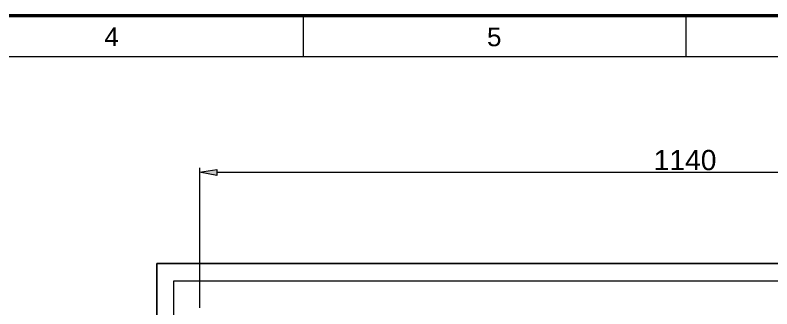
# Model space of a CAD drawing. Header units: millimetres. Extents: x 1004 to 59588, y 686 to 38112.
# Drawn here: x 27145 to 27949, y 8472 to 8784 of the extents above; entities that cross this region are included whole.
import ezdxf

# ---------------------------------------------------------------- set-up
doc = ezdxf.new("R2010")
doc.units = ezdxf.units.MM
doc.layers.add('PDF10_Geometry', color=7, linetype='Continuous')
doc.layers.add('PDF10_Text', color=7, linetype='Continuous')
doc.styles.add('PDF Arial', font='arial.ttf')

msp = doc.modelspace()

# ---------------------------------------------------------------- hatches: boundary and pattern name
at = {"layer": 'PDF10_Geometry', "transparency": 33554559}
msp.add_hatch(color=256, dxfattribs=at).paths.add_polyline_path([(27359.58, 8620.31), (27359.58, 8613.84), (27341.34, 8617.37), (27341.34, 8617.37)])

# ---------------------------------------------------------------- linework, layer by layer
at = {"layer": 'PDF10_Geometry', "lineweight": 25}
for points in [[(29463.69, 8784.43), (25448.99, 8784.43), (25448.99, 5868.55), (29463.69, 5868.55)], [(29463.69, 8783.25), (25448.99, 8783.25)]]:
    msp.add_lwpolyline(points, close=True, dxfattribs=at)
at = {"layer": 'PDF10_Geometry', "lineweight": 13}
for points in [[(27451.34, 8783.25), (27451.34, 8740.31)], [(27857.81, 8783.25), (27857.81, 8740.31)], [(25448.99, 8740.31), (29463.69, 8740.31)]]:
    msp.add_lwpolyline(points, dxfattribs=at)
at = {"layer": 'PDF10_Geometry', "lineweight": 18}
for points in [[(27341.34, 8622.08), (27341.34, 8473.25)], [(27359.58, 8617.37), (28353.69, 8617.37)]]:
    msp.add_lwpolyline(points, dxfattribs=at)
msp.add_lwpolyline([(27359.58, 8620.31), (27359.58, 8613.84), (27341.34, 8617.37)], close=True, dxfattribs=at)
at = {"layer": 'PDF10_Geometry', "lineweight": 0}
msp.add_lwpolyline([(27296.05, 6609.73), (28421.93, 6609.73), (28421.93, 6705.61), (28421.93, 8520.31), (27296.05, 8520.31), (27296.05, 6705.61), (27296.05, 8520.31), (28421.93, 8520.31), (28421.93, 6705.61), (27296.05, 6705.61), (28421.93, 6705.61), (27296.05, 6705.61), (27296.05, 6609.73), (27296.05, 6705.61)], dxfattribs=at)
msp.add_lwpolyline([(27313.69, 6724.43), (28403.69, 6724.43), (28403.69, 8501.49), (27313.69, 8501.49)], close=True, dxfattribs=at)

# ---------------------------------------------------------------- texts
at = {"layer": 'PDF10_Text', "attachment_point": 7, "style": 'PDF Arial'}
for s, insert, char_height in [('4', (27240.17, 8751.49), 19.79), ('5', (27646.64, 8751.07), 19.79), ('1140', (27823.69, 8619.27), 21.475)]:
    msp.add_mtext(s, dxfattribs=dict(at, insert=insert, char_height=char_height))

doc.saveas('drawing.dxf')
